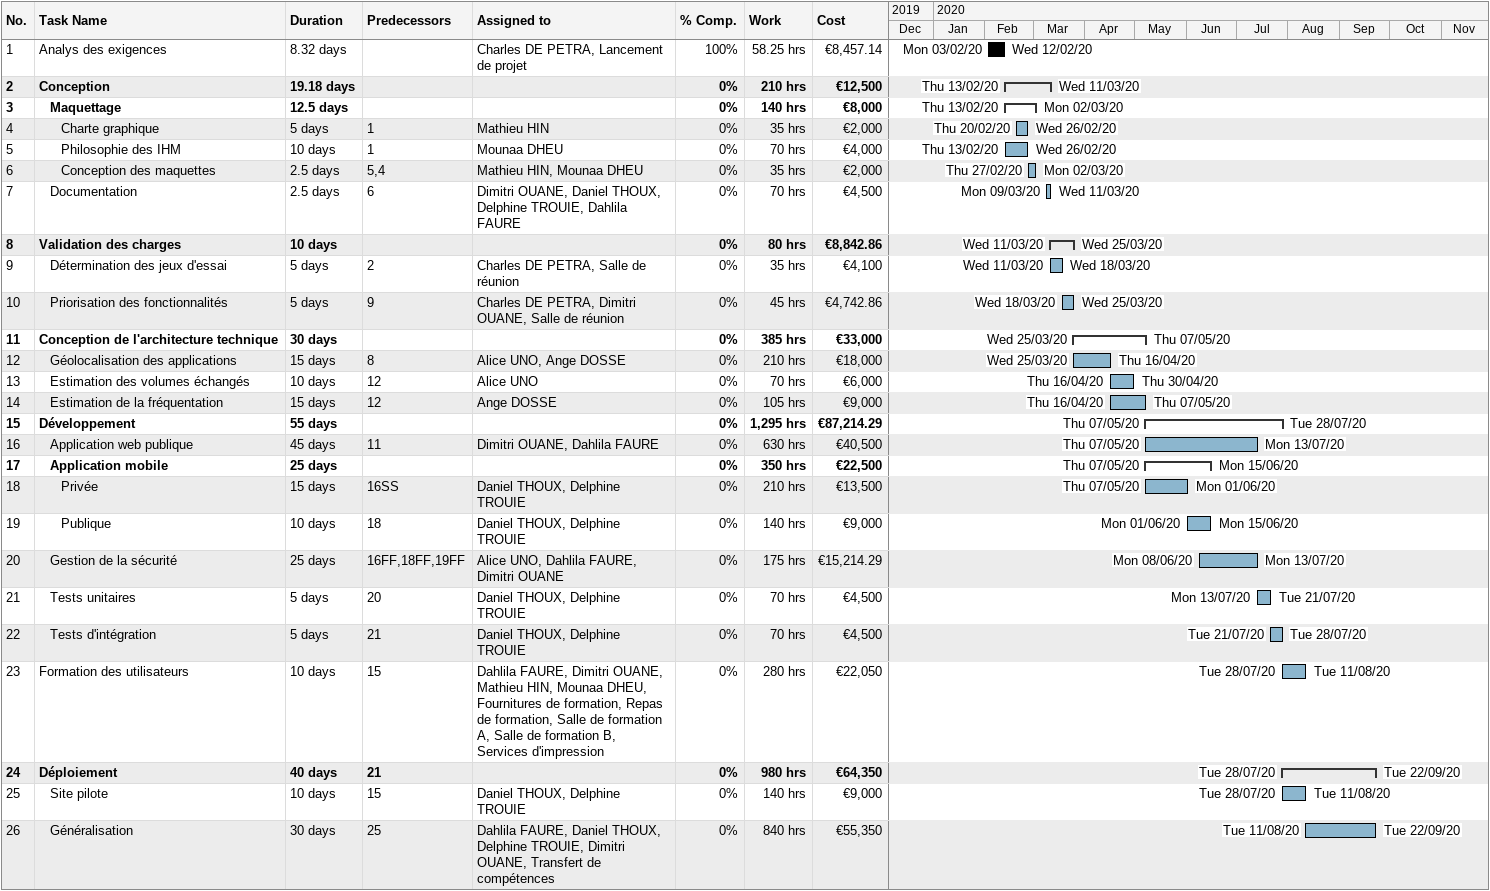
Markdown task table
| ID | Level | Task | Duration | Start | Finish | Predecessors | Resources | % complete | Work (h) | Cost (€) |
|---|---|---|---|---|---|---|---|---|---|---|
| 1 | 1 | Analys des exigences | 8.32d | 2020-02-03 | 2020-02-12 |  | Charles DE PETRA, Lancement de projet | 100 | 58.25 | 8457.14 |
| 2 | 1 | **Conception** | 19.18d | 2020-02-13 | 2020-03-11 |  |  | 0 | 210 | 12500 |
| 3 | 2 | **Maquettage** | 12.5d | 2020-02-13 | 2020-03-02 |  |  | 0 | 140 | 8000 |
| 4 | 3 | Charte graphique | 5d | 2020-02-20 | 2020-02-26 | 1 | Mathieu HIN | 0 | 35 | 2000 |
| 5 | 3 | Philosophie des IHM | 10d | 2020-02-13 | 2020-02-26 | 1 | Mounaa DHEU | 0 | 70 | 4000 |
| 6 | 3 | Conception des maquettes | 2.5d | 2020-02-27 | 2020-03-02 | 5, 4 | Mathieu HIN, Mounaa DHEU | 0 | 35 | 2000 |
| 7 | 2 | Documentation | 2.5d | 2020-03-09 | 2020-03-11 | 6 | Dimitri OUANE, Daniel THOUX, Delphine TROUIE, Dahlila FAURE | 0 | 70 | 4500 |
| 8 | 1 | **Validation des charges** | 10d | 2020-03-11 | 2020-03-25 |  |  | 0 | 80 | 8842.86 |
| 9 | 2 | Détermination des jeux d'essai | 5d | 2020-03-11 | 2020-03-18 | 2 | Charles DE PETRA, Salle de réunion | 0 | 35 | 4100 |
| 10 | 2 | Priorisation des fonctionnalités | 5d | 2020-03-18 | 2020-03-25 | 9 | Charles DE PETRA, Dimitri OUANE, Salle de réunion | 0 | 45 | 4742.86 |
| 11 | 1 | **Conception de l'architecture technique** | 30d | 2020-03-25 | 2020-05-07 |  |  | 0 | 385 | 33000 |
| 12 | 2 | Géolocalisation des applications | 15d | 2020-03-25 | 2020-04-16 | 8 | Alice UNO, Ange DOSSE | 0 | 210 | 18000 |
| 13 | 2 | Estimation des volumes échangés | 10d | 2020-04-16 | 2020-04-30 | 12 | Alice UNO | 0 | 70 | 6000 |
| 14 | 2 | Estimation de la fréquentation | 15d | 2020-04-16 | 2020-05-07 | 12 | Ange DOSSE | 0 | 105 | 9000 |
| 15 | 1 | **Développement** | 55d | 2020-05-07 | 2020-07-28 |  |  | 0 | 1295 | 87214.29 |
| 16 | 2 | Application web publique | 45d | 2020-05-07 | 2020-07-13 | 11 | Dimitri OUANE, Dahlila FAURE | 0 | 630 | 40500 |
| 17 | 2 | **Application mobile** | 25d | 2020-05-07 | 2020-06-15 |  |  | 0 | 350 | 22500 |
| 18 | 3 | Privée | 15d | 2020-05-07 | 2020-06-01 | 16SS | Daniel THOUX, Delphine TROUIE | 0 | 210 | 13500 |
| 19 | 3 | Publique | 10d | 2020-06-01 | 2020-06-15 | 18 | Daniel THOUX, Delphine TROUIE | 0 | 140 | 9000 |
| 20 | 2 | Gestion de la sécurité | 25d | 2020-06-08 | 2020-07-13 | 16FF, 18FF, 19FF | Alice UNO, Dahlila FAURE, Dimitri OUANE | 0 | 175 | 15214.29 |
| 21 | 2 | Tests unitaires | 5d | 2020-07-13 | 2020-07-21 | 20 | Daniel THOUX, Delphine TROUIE | 0 | 70 | 4500 |
| 22 | 2 | Tests d'intégration | 5d | 2020-07-21 | 2020-07-28 | 21 | Daniel THOUX, Delphine TROUIE | 0 | 70 | 4500 |
| 23 | 1 | Formation des utilisateurs | 10d | 2020-07-28 | 2020-08-11 | 15 | Dahlila FAURE, Dimitri OUANE, Mathieu HIN, Mounaa DHEU, Fournitures de formation, Repas de formation, Salle de formation A, Salle de formation B, Services d'impression | 0 | 280 | 22050 |
| 24 | 1 | **Déploiement** | 40d | 2020-07-28 | 2020-09-22 | 21 |  | 0 | 980 | 64350 |
| 25 | 2 | Site pilote | 10d | 2020-07-28 | 2020-08-11 | 15 | Daniel THOUX, Delphine TROUIE | 0 | 140 | 9000 |
| 26 | 2 | Généralisation | 30d | 2020-08-11 | 2020-09-22 | 25 | Dahlila FAURE, Daniel THOUX, Delphine TROUIE, Dimitri OUANE, Transfert de compétences | 0 | 840 | 55350 |
